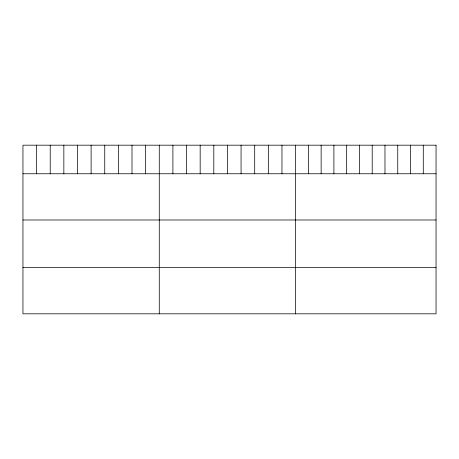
<?xml version="1.0" encoding="UTF-8"?>
<svg xmlns="http://www.w3.org/2000/svg" width="459" height="459" viewBox="0 0 459 459"><rect width="100%" height="100%" fill="white"/><g stroke="black" fill="none" stroke-linecap="round" stroke-linejoin="round"><path stroke-width="0.69" d="M22.95 173.76L436.05 173.76M22.95 219.981L436.05 219.981M22.95 267.597L436.05 267.597M423.284 145.182L423.284 173.76M410.512 145.182L410.512 173.76M397.746 145.182L397.746 173.76M384.975 145.182L384.975 173.76M372.209 145.182L372.209 173.76M359.437 145.182L359.437 173.76M346.671 145.182L346.671 173.76M333.9 145.182L333.9 173.76M321.134 145.182L321.134 173.76M308.362 145.182L308.362 173.76M295.596 145.182L295.596 313.818M281.964 145.182L281.964 173.76M268.331 145.182L268.331 173.76M254.699 145.182L254.699 173.76M241.067 145.182L241.067 173.76M227.434 145.182L227.434 173.76M213.802 145.182L213.802 173.76M200.17 145.182L200.17 173.76M186.538 145.182L186.538 173.76M172.905 145.182L172.905 173.76M159.273 145.182L159.273 313.818M145.641 145.182L145.641 173.76M132.008 145.182L132.008 173.76M118.376 145.182L118.376 173.76M104.744 145.182L104.744 173.76M91.112 145.182L91.112 173.76M77.479 145.182L77.479 173.76M63.847 145.182L63.847 173.76M50.215 145.182L50.215 173.76M36.582 145.182L36.582 173.76M436.05 145.182L22.95 145.182L22.95 313.818L436.05 313.818L436.05 145.182"/></g></svg>
